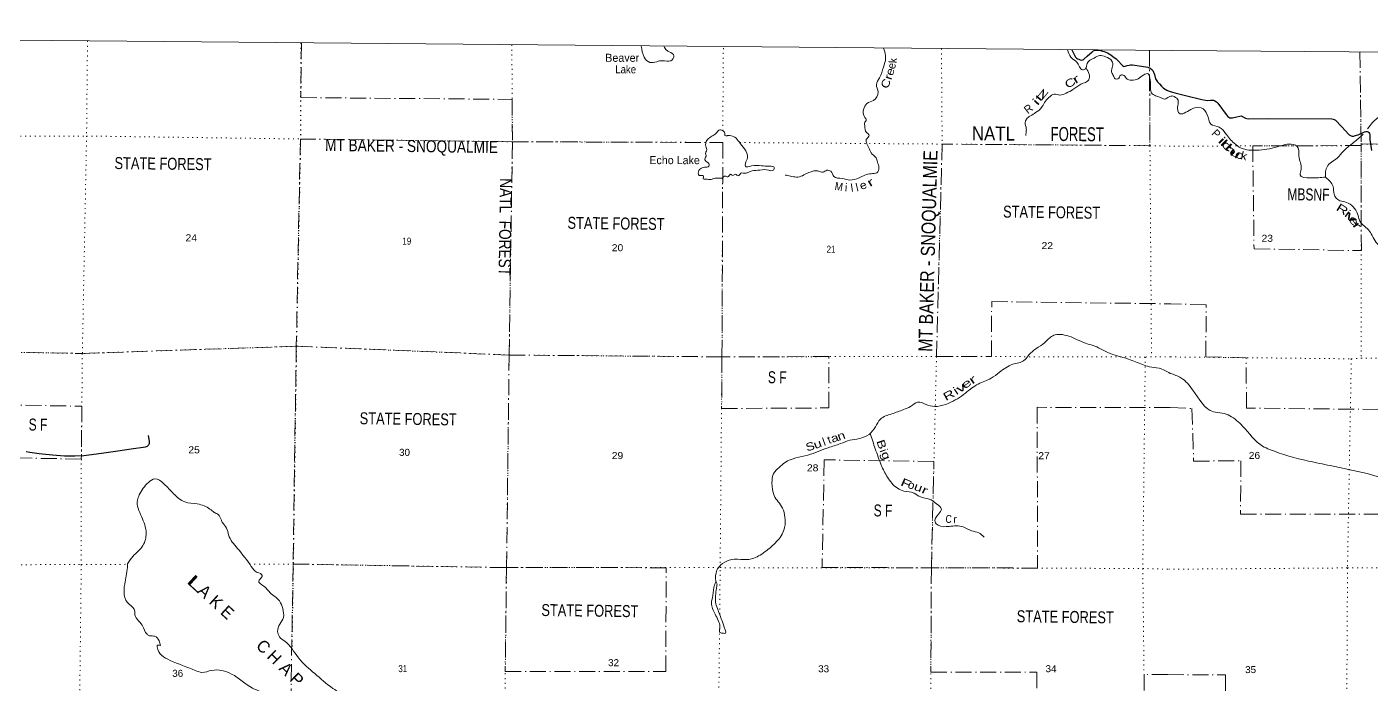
# Model space of a CAD drawing. Header units: feet. Extents: x -248627 to 3, y 0 to 184934.
# Drawn here: x -213602 to -180004, y 168506 to 184934 of the extents above; entities that cross this region are included whole.
import ezdxf
from ezdxf.enums import TextEntityAlignment as Align

# ---------------------------------------------------------------- set-up
doc = ezdxf.new("R2010")
doc.units = ezdxf.units.FT
doc.header["$LTSCALE"] = 80
doc.linetypes.add('DOT_DASHED', pattern=[7.7, 5, -1.2, 0.3, -1.2])
doc.linetypes.add('DOTTED', pattern=[1.5, 0.3, -1.2])
for name, color, linetype, lineweight in [('29', 7, 'Continuous', 25), ('39', 7, 'Continuous', 13), ('4', 7, 'Continuous', 13), ('41', 7, 'Continuous', 13), ('44', 7, 'DOT_DASHED', 13), ('6', 7, 'DOTTED', 25), ('7', 7, 'DOTTED', 13)]:
    doc.layers.add(name, color=color, linetype=linetype, lineweight=lineweight)

msp = doc.modelspace()

# ---------------------------------------------------------------- linework, layer by layer
at = {"layer": '29'}
for points in [[(-187484.14, 184361.34), (-187474.2, 184341.03), (-187388.6, 184177.95), (-187367.37, 184156.17), (-187340.6, 184135.58), (-187313.01, 184124.05), (-187278.83, 184110.87), (-187241.77, 184104.69), (-187206.42, 184109.93), (-187180, 184127.34), (-187103.82, 184202.86), (-186972.66, 184313.41), (-186959.46, 184323.59), (-186943.22, 184333.24), (-186925.23, 184340.02), (-186896.94, 184349.6), (-186869.1, 184355.88), (-186825.76, 184355.99), (-186794.27, 184352.79), (-186766.16, 184347.65), (-186714.24, 184330.74), (-186673.5, 184316.76), (-186593.2, 184281.76), (-186512.4, 184236.11), (-186459.37, 184197.35), (-186379.08, 184133.52), (-186317.88, 184075.02), (-186242.83, 183992.88), (-186234.95, 183983.22), (-186214.36, 183964.69), (-186195.83, 183952.33), (-186183.21, 183947.35), (-186154.65, 183948.21), (-186103.18, 183966.74), (-186049.65, 183981.16), (-186019.22, 183982.61), (-185965.23, 183983.22), (-185739.47, 183955.13), (-185586.39, 183925.57), (-185524.62, 183902.92), (-185481.38, 183872.04), (-185459.29, 183844.9), (-185418.82, 183747.26), (-185388.73, 183637.32), (-185377.1, 183609.23), (-185345.49, 183559.08), (-185296.08, 183507.61), (-185240.49, 183452.01), (-185189.02, 183404.66), (-185153.66, 183378.98), (-185106.66, 183355.24), (-185049.73, 183330.6), (-184965.07, 183299.14)], [(-184965.07, 183299.14), (-184909.58, 183283.17), (-184641.37, 183222.48), (-184237.78, 183120.26), (-184143.31, 183100.15), (-184101.06, 183095.56), (-184016.6, 183106.18), (-183977.83, 183105.41), (-183942.19, 183098.14), (-183905.64, 183081.89), (-183867.77, 183057.91), (-183835.59, 183025.73), (-183627.4, 182745.85), (-183586.2, 182697.91), (-183558.12, 182673.96), (-183535.92, 182663.72), (-183511.96, 182661.01), (-183467.54, 182663.72), (-183360.19, 182686.48), (-183286.53, 182703.94), (-183244.84, 182706.57), (-183216.14, 182697.91), (-183143.73, 182651.65), (-183110.84, 182643.58), (-183079.37, 182639.58), (-182574.2, 182645.87), (-180982.77, 182634.93), (-180951.51, 182629.53), (-180923.35, 182617.46), (-180896.65, 182601.06), (-180742.14, 182446.89), (-180548.27, 182239.52), (-180535.18, 182225.28), (-180505.01, 182209.19), (-180474.33, 182201.85), (-180440.65, 182203.15), (-180418.53, 182209.19), (-180368.25, 182223.27), (-180326.41, 182237.48), (-180171.77, 182309.32), (-180132.94, 182319.81), (-180099.02, 182316.06), (-180074.61, 182307.74), (-180058.52, 182293.66), (-180045.39, 182270.69), (-180038.41, 182235.33), (-180034.03, 182121.15), (-179992.67, 181847.96)], [(-213618.55, 174319.4), (-213531.6, 174305.25), (-213293.03, 174272.89), (-212959.42, 174234.48), (-212660.18, 174216.28), (-212407.44, 174216.28), (-212176.95, 174224.37), (-211986.89, 174244.59), (-211679.57, 174285.03), (-211325.73, 174335.58), (-210996.16, 174384.1), (-210634.25, 174438.69), (-210609.98, 174446.78), (-210589.77, 174456.89), (-210569.55, 174473.06), (-210559.44, 174487.22), (-210547.31, 174505.41), (-210539.22, 174525.63), (-210535.18, 174560.01), (-210537.2, 174580.22), (-210560.7, 174723.63)]]:
    msp.add_lwpolyline(points, dxfattribs=at)
at = {"layer": '39'}
for points in [[(-198246.19, 184453.97), (-198170.96, 184175.32), (-198035.5, 184046.58), (-197857.82, 184064.52), (-197720.38, 184089.01), (-197504.63, 184088.32), (-197428.42, 184212.4), (-197546.11, 184312.68), (-197614.16, 184351.85), (-197684.28, 184449.05)], [(-192189.12, 184401.3), (-192137.94, 184152.13), (-192195.23, 183931.02), (-192291.47, 183659.99), (-192368.27, 183489.54), (-192326.25, 183307.52), (-192443.89, 183097.25), (-192604.2, 183018.6), (-192688.83, 182866.4), (-192676.82, 182702.91), (-192623.81, 182591.33), (-192658.62, 182549.42), (-192661.68, 182468.79), (-192611.56, 182288.69), (-192551.8, 182231.48), (-192621.86, 182115.39), (-192618.76, 182042.76), (-192557.91, 181912.93), (-192503.04, 181789.23), (-192377.68, 181658.6), (-192342.71, 181555.32), (-192304.18, 181415.69), (-192358.23, 181289.32), (-192501.71, 181264.9), (-192803.49, 181161.81), (-193032.1, 181104.18), (-193221.15, 181142.85), (-193430.23, 181191.85), (-193511.21, 181323.94), (-193605.66, 181349.32), (-193703.06, 181302.15), (-193835.74, 181334.06), (-194025.7, 181302.16), (-194147.34, 181251.25), (-194293.36, 181186.53), (-194444.57, 181188.43), (-194579.26, 181220.37), (-194651.77, 181227.33)], [(-187593.83, 184362.23), (-187505.74, 184178.76), (-187499.79, 184170.61), (-187360.11, 184055.94), (-187289.11, 183932.03), (-187219.43, 183862.6), (-187142.5, 183885.83), (-187104.5, 184018.45), (-186929.32, 184155.4), (-186785.37, 184216.11), (-186640.55, 184188.08), (-186480.63, 184079.19), (-186466.1, 183953.98), (-186494.15, 183811.16), (-186446.9, 183721.83), (-186403.66, 183634.58), (-186335.11, 183633.72), (-186259.3, 183727.55), (-186178.73, 183720.49), (-186103.28, 183628.8), (-185998.78, 183601.27), (-185822.88, 183637.38), (-185684.46, 183738.49), (-185579.31, 183761.37), (-185536.22, 183662.02), (-185514.7, 183454.04), (-185496.69, 183286.44), (-185390.79, 183210.5), (-185278.35, 183172.79), (-185165.96, 183131.05), (-185052.38, 183182.06), (-184965.86, 183209.66)], [(-180090.2, 182388.63), (-179965.55, 182541.32), (-179562.01, 182796.93), (-179249.57, 182798.45), (-178935.16, 182773.74), (-178721.45, 182797.61), (-178440.95, 182998.94), (-178146.18, 183301.13), (-177776.82, 183615.3), (-177621.11, 183927.8), (-177493.75, 184167.7), (-177382.75, 184284.33)], [(-187129.87, 183903.34), (-187051.47, 183751.6), (-187061.29, 183614.59), (-187258.36, 183500.1), (-187455.64, 183369.48), (-187624.2, 183276.81), (-187780.07, 183230.37), (-187922.9, 183256.36), (-188061.17, 183167.34), (-188165.57, 183045.64), (-188245.89, 182915.57), (-188388.65, 182790.31), (-188518.77, 182707.25), (-188618.63, 182625.82), (-188647.84, 182549.56), (-188621.68, 182387.9), (-188627.01, 182287.14), (-188631.87, 182222.67)], [(-184965.86, 183209.66), (-184840.63, 183126.09), (-184837.02, 182855.71), (-184802.88, 182776.97), (-184510.45, 182871.34), (-184250.36, 182913.3), (-184097.44, 182739.53), (-184013.15, 182505.35), (-183797.6, 182424.3), (-183642.63, 182272.73), (-183429.34, 182028.25), (-183250.14, 181904.89), (-182865.22, 181851.82), (-182355.12, 181933.74), (-181949.87, 181995.65), (-181849.16, 181947.06), (-181811.23, 181708.91), (-181753.3, 181373.89), (-181779.72, 181238.74), (-181525.87, 181157.63), (-181146.88, 181179.23)], [(-196089.6, 182218.99), (-195909.93, 182178.79), (-195794.62, 182050.3), (-195667.69, 181885.37), (-195589.89, 181662.57), (-195642.16, 181518.03), (-195643.01, 181451.49), (-195493.71, 181457.69), (-195241.59, 181462.59), (-195030.02, 181449.86), (-194921.51, 181420.27), (-194934.34, 181363.96), (-195115.87, 181360.19), (-195331.75, 181350.8), (-195523.68, 181322.95), (-195598.79, 181283.56), (-195695.62, 181280.74), (-195760.24, 181273.49), (-195823.54, 181211.77), (-195891.63, 181248.92), (-195954.52, 181219.46), (-196016.66, 181248.47), (-196082.03, 181182.74), (-196148.28, 181205.75), (-196225.59, 181152.28), (-196276.02, 181150.89), (-196364.7, 181154.02), (-196437.44, 181142.83), (-196516.43, 181115.59), (-196631.23, 181127.11), (-196695.64, 181135.99), (-196690.65, 181210.54), (-196724.82, 181219.03), (-196797.37, 181221.96), (-196820.82, 181280.73), (-196764.98, 181388.93), (-196667.71, 181426.02), (-196556.51, 181448.83), (-196547.83, 181497.12), (-196613.51, 181564.49), (-196657.03, 181629.56), (-196638.27, 181677.73), (-196623.61, 181719.89), (-196643.12, 181770.55), (-196616.14, 181830.71), (-196632.7, 181953.93), (-196635.83, 182024.55), (-196592.29, 182116.77), (-196480.29, 182202.08), (-196376.51, 182275.39), (-196306.95, 182353.16), (-196216.35, 182341.94), (-196168.43, 182305.04), (-196156.93, 182258.52), (-196153.39, 182220.16), (-196109.16, 182209.52), (-196088.87, 182219.35)], [(-181146.88, 181179.23), (-181106.16, 181439.45), (-180853.86, 181652.92), (-180696.36, 181830.23), (-180472.32, 182017.52), (-180234.14, 182220.93), (-180204.41, 182248.63)], [(-181146.88, 181179.23), (-180953.75, 180940.84), (-180929.86, 180753.15), (-180787.28, 180589.97), (-180619.76, 180546.86), (-180344.06, 180257.89), (-180293.91, 180104.47), (-180235.61, 180009.54), (-180100.74, 179894.32), (-179998.15, 179758.98), (-179778.91, 179457.99), (-179422.1, 179477.61), (-179155.84, 179592.19), (-178988.38, 179696.85), (-178663.6, 179853.71), (-178377.45, 179804.84), (-177881.92, 179592.19), (-177466.85, 179482.58), (-177162.68, 179357), (-176989.52, 179237.69), (-176731.53, 179221.14), (-176283.9, 179313.24), (-176144.98, 179206.09), (-175901.17, 179151.22), (-175659.27, 179162.95), (-175391.06, 179237.18), (-175042.12, 179375.84), (-174788.96, 179456.32)], [(-185023.2, 176273.35), (-185304.84, 176403.45), (-185544.32, 176440.73), (-185889.57, 176564.04), (-186252.99, 176685.56), (-186546.19, 176779.98), (-186814.67, 176914.42), (-187192.05, 177048.22), (-187611.3, 177218.83), (-187826.72, 177245.73), (-187962.22, 177215.16), (-188164.17, 177034.19), (-188379.78, 176889.68), (-188577.7, 176708.65), (-188679.96, 176597), (-188957.47, 176499.65), (-189294.77, 176300.21), (-189500.34, 176151.54), (-189824.85, 176006.38), (-190144.34, 175780.49), (-190560.99, 175525.58), (-190852.36, 175448.57), (-191083.88, 175477.68), (-191340.96, 175557.54), (-191513.76, 175448.79), (-191692.27, 175366.33), (-191986.01, 175261.12), (-192268.02, 175127.53), (-192393.47, 174937.52), (-192553.19, 174747.95), (-192794.48, 174644.1), (-193035, 174600.73), (-193265.96, 174516.91), (-193575.8, 174413.92), (-194082.25, 174232.72), (-194651.28, 174046.26), (-194798.08, 173921.06), (-194937.12, 173771.56), (-194978.46, 173536.14), (-194926.07, 173218.88), (-194716.32, 172907.71), (-194654.68, 172683.1), (-194662.11, 172419.02), (-194831.53, 172102.52), (-195107.02, 171847.85), (-195273.88, 171730.96), (-195597.97, 171618.07), (-195924.53, 171626.19), (-196159.37, 171554.52), (-196336.9, 171391.39), (-196383.09, 171248.79), (-196387.7, 171130.6), (-196383.48, 171061.25)], [(-185023.2, 176273.35), (-184756.85, 176160.89), (-184457, 175851.71), (-183941.82, 175314.19), (-183726.2, 175279.55), (-183534.81, 175212.66), (-183214.72, 174953.89), (-182715.61, 174454.73), (-182540.37, 174371.73), (-181569.26, 174081.67), (-181025.19, 173967.81), (-180102.32, 173766.6), (-179481.87, 173515.43), (-179254.39, 173329.44), (-178925.98, 173236.11), (-178415.75, 173396.72), (-178167.77, 173428.61), (-177952.19, 173365.72), (-177549.04, 173369.11), (-177037.06, 173362.25), (-176494.86, 173347.27), (-176279.01, 173455.88), (-175881.66, 173616.67), (-175537.13, 173515.24), (-175227.19, 173214.11), (-174967.22, 173175.37), (-174616.15, 173388.69), (-174291.26, 173620.21), (-174081.38, 173773.22), (-173950.33, 173791.17), (-173807.25, 173772.79)], [(-192525.79, 174769.54), (-192396.51, 174387.03), (-192246.44, 173981.84), (-192093.04, 173679.44), (-191838.53, 173399.98), (-191682.12, 173331.47), (-191426.69, 173279.87), (-191266.59, 173185.1), (-191051.51, 173131.99), (-190855.5, 173006.52), (-190744.18, 172882.12), (-190816.38, 172755.98), (-190901.6, 172557.4), (-190827.99, 172479.85), (-190552.14, 172448.16), (-190197.4, 172435.65), (-189992.97, 172338.3), (-189810.12, 172287.61), (-189674.37, 172181.05)], [(-211084.26, 171512.02), (-210952.44, 171699.63), (-210702.95, 171970.76), (-210620.38, 172276.24), (-210738.03, 172693.13), (-210839.57, 173107.81), (-210793.56, 173236.29), (-210563.74, 173545.98), (-210409.32, 173636.81), (-210178.99, 173514.94), (-209934.18, 173263.83), (-209656.5, 173060.71), (-209342.6, 173008.38), (-209025.63, 172881.39), (-208921.83, 172799.43), (-208817.71, 172741.66), (-208748.65, 172623.83), (-208717.3, 172552.86), (-208610.29, 172406.32), (-208560.07, 172234.28), (-208338.54, 171898.77), (-207993.5, 171444.75), (-207846.15, 171299.72), (-207720.09, 171223.53), (-207743.04, 171163.32), (-207808.52, 171089.52), (-207681.17, 170956.85), (-207519.98, 170789.47), (-207290.72, 170584.94), (-207208.47, 170394.35), (-207191.14, 170174.32), (-207282.07, 170002.04), (-207334.76, 169825.24), (-207288.13, 169687.53), (-207158.4, 169583.05), (-206816.94, 169165.37), (-206406.63, 168769.01), (-205953.63, 168400.35), (-205588.34, 168266.71), (-205515.37, 168296.04), (-205454.63, 168315.45), (-205455.77, 168226.73), (-205465.13, 168126.02), (-205301.21, 167857.78), (-205011.12, 167521.4), (-204870.05, 167358.31), (-204743.76, 167300.26), (-204789.28, 167210.08), (-204758.83, 167068.54), (-204722.99, 166719.22), (-204760.51, 166467.62), (-204748.6, 166138.77), (-204771.44, 165616.76), (-204720.22, 165366.06), (-204566.58, 165081.81), (-204442.72, 164834.24), (-204367.92, 164692.14), (-204385.04, 164615.72), (-204537.06, 164397.82), (-204694.22, 164250.56), (-204751.03, 164223.04), (-204821.44, 164236.03), (-204856.44, 164180), (-204848.92, 164137.56), (-204898.19, 164069.61), (-204946.81, 164052.07), (-205001.97, 164153.59), (-205065.71, 164372.18), (-205183.88, 164591.46), (-205459.23, 164818.75), (-205644.33, 165008.61), (-205690.14, 165366.12), (-205768.86, 165988.21), (-205869.86, 166287.94), (-205991.91, 166676.65), (-206108.89, 166988.67), (-206312.95, 167271.53), (-206438.64, 167533.25), (-206715.41, 167964.23), (-207070.49, 168107.83), (-207560.56, 168259.17), (-207961.98, 168405.36), (-208485.76, 168758.78), (-208980.65, 168849.68), (-209227.29, 168800.34), (-209394.04, 168848.81), (-210021.99, 169098.67), (-210236.11, 169226.38), (-210344.33, 169435.45), (-210341.79, 169475.75), (-210265.23, 169470.76)], [(-210265.23, 169470.76), (-210297.98, 169590.14), (-210409.46, 169702.45), (-210534.3, 169716.12), (-210598.38, 169751.2), (-210720.51, 169976.58), (-210908.16, 170281.42), (-210903.48, 170331.77), (-211046.46, 170502.96), (-211166.57, 170728.3), (-211156.95, 171006.47), (-211091.13, 171421.06), (-211084.49, 171508.98), (-211084.26, 171512.02)], [(-196383.48, 171061.25), (-196416.7, 170987.05), (-196456.41, 170721.36), (-196491.11, 170532.24), (-196399.9, 170254.82), (-196280.95, 169938.75), (-196288.06, 169856.16), (-196288.74, 169803.73), (-196214.45, 169778.6), (-196139.8, 169781.7), (-196150.83, 169864.52), (-196226.61, 170087.29), (-196341.6, 170397.27), (-196389.96, 170557.19), (-196385.35, 170758.79), (-196356.61, 170956.05), (-196361.57, 171040.81), (-196383.48, 171061.25)]]:
    msp.add_spline(points, degree=3, dxfattribs=at)
at = {"layer": '4'}
msp.add_lwpolyline([(-246606.45, 184933.97), (-215781.67, 184615.95), (-184956.48, 184340.33), (-154130.93, 184107.12), (-123305.1, 183916.31), (-92479.02, 183767.9), (-61652.78, 183661.9), (-30826.42, 183598.29), (0, 183577.08), (0, -0.01), (-31078.93, 21.37), (-62157.81, 85.49), (-93236.57, 192.37), (-124315.16, 342), (-155393.5, 534.37), (-186471.55, 769.49), (-217549.26, 1047.36), (-248626.55, 1367.98)], close=True, dxfattribs=at)
msp.add_lwpolyline([(-246606.45, 184933.97), (-215781.67, 184615.95), (-184956.48, 184340.33), (-154130.93, 184107.12), (-123305.1, 183916.31), (-92479.02, 183767.9), (-61652.78, 183661.9), (-30826.42, 183598.29), (0, 183577.08), (0, -0.01), (-31078.93, 21.37), (-62157.81, 85.49), (-93236.57, 192.37), (-124315.16, 342), (-155393.5, 534.37), (-186471.55, 769.49), (-217549.26, 1047.36), (-248626.55, 1367.98)], close=True, dxfattribs=at)
at = {"layer": '44'}
for p, q in [((-206868.12, 176952.05), (-206948.15, 171508.27)), ((-201613.7, 171417.2), (-201547.43, 176732.09)), ((-201547.43, 176732.09), (-196228.54, 176685.58))]:
    msp.add_line(p, q, dxfattribs=at)
for points in [[(-206737.64, 184530.69), (-206757.51, 183166.68), (-201472.21, 183121.43), (-201467.13, 182063.01)], [(-185544.14, 184345.2), (-185531.83, 181964), (-190725.76, 182004.91), (-190866.56, 176697.01), (-189490.08, 176695.76), (-189487.48, 178069.51), (-185008.72, 178011.1)], [(-180284.29, 184310.01), (-180252.84, 181968.42), (-182962.66, 181958.49), (-182929.91, 179388.42), (-180247.37, 179340.68), (-180252.75, 182006.74), (-174927.83, 181965.79), (-174915.98, 184273.41)], [(-201468.84, 182062.95), (-206765.27, 182131.36), (-206868.12, 176952.05), (-201547.43, 176732.09), (-201467.21, 182062.92), (-196207.16, 182042.75), (-196228.54, 176685.58), (-196236.85, 175394.38), (-193555.03, 175409.03), (-193557.95, 176692.93), (-196228.54, 176685.58)], [(-169789.66, 176781.2), (-174950.86, 176819.27), (-175114.98, 174074.9), (-179176.27, 174072.98), (-179195.19, 175365.71), (-183117.31, 175403.85), (-183128.25, 176662.27), (-184131.93, 176684.46), (-184128.65, 177985.21), (-185008.72, 178011.1)], [(-215914.59, 170811.51), (-214901.93, 170817.59), (-214880.08, 174175.41), (-214876.04, 174615.4), (-214216.11, 174604.73), (-214212.07, 175044.7), (-214872, 175055.38), (-214867.96, 175495.37), (-214855.84, 176814.9), (-212216.14, 176771.05), (-206868.12, 176952.05)], [(-215877.96, 175511.7), (-214867.96, 175495.37), (-212228.24, 175452.69), (-212241.27, 174132.74), (-214880.08, 174175.41), (-215882.04, 174191.61)], [(-185030.09, 175421.56), (-188351.58, 175424.43), (-188339.38, 171406.82), (-190994.92, 171415.17)], [(-185030.09, 175421.56), (-184481.85, 175392.47), (-184440.82, 174079.53), (-183257.68, 174089.26), (-183267.09, 172752.22), (-175184.83, 172748.07), (-175254.69, 171421.24), (-170117.13, 171412.93), (-170142.73, 170049.71), (-171448.81, 170044.27), (-171469.5, 167430.69), (-173007.39, 167411.6), (-173005.23, 166093.93), (-170390.55, 166083.4), (-170392.57, 166083.41), (-170395.93, 163580.88)], [(-190994.92, 171415.17), (-191006.29, 168804.09), (-188356.41, 168801.25), (-188360.65, 166136.29), (-191022.4, 166138.11), (-191683.88, 166132.29), (-196925.07, 166105.23), (-202099.19, 166110.82), (-202415.85, 166115.06), (-207035.21, 166145.25), (-206948.15, 171508.27), (-201613.7, 171417.2)], [(-185085.2, 168743.13), (-185678.94, 168748.92), (-185648.56, 166131.25), (-185106.8, 166125.78)], [(-185085.2, 168743.13), (-183645.56, 168738.67), (-183615.41, 166123.75), (-185106.8, 166125.78)]]:
    msp.add_lwpolyline(points, dxfattribs=at)
for points in [[(-190994.92, 171415.17), (-190931.31, 174074.64), (-193670.89, 174111.72), (-193725.41, 171419.56)], [(-201613.7, 171417.2), (-201646.82, 168823.87), (-197631.15, 168824.34), (-197624.3, 171416.68)]]:
    msp.add_lwpolyline(points, close=True, dxfattribs=at)
at = {"layer": '6'}
msp.add_lwpolyline([(-206753.2, 184530.83), (-206765.27, 182131.36), (-206868.12, 176952.05), (-206948.15, 171508.27), (-206982.91, 169366.95)], dxfattribs=at)
at = {"layer": '7'}
for p, q in [((-196208.34, 182338.96), (-196194.04, 184435.91)), ((-183833.2, 181955.85), (-184976.18, 181952.58)), ((-174927.83, 181965.79), (-180252.75, 182006.74)), ((-196324.13, 166502.51), (-196288.73, 169976.78))]:
    msp.add_line(p, q, dxfattribs=at)
for points in [[(-212086.73, 184580.67), (-212110, 182206.43), (-212216.14, 176771.05), (-212241.37, 174022.76), (-212243.57, 171498.02), (-212304.13, 166156.85)], [(-201480.26, 184482.81), (-201466.05, 182137.25), (-201547.43, 176732.09), (-201613.7, 171417.2), (-201669.67, 166788.17)], [(-190742.76, 184388.85), (-190725.76, 182004.91), (-190866.56, 176697.01), (-190994.92, 171415.17), (-191020.24, 166553.47)], [(-185544.14, 184345.2), (-185531.83, 181964), (-185492.77, 176686.11)], [(-180284.29, 184310.01), (-180252.75, 182006.74), (-180252.99, 176650.12)], [(-215805.02, 182190.91), (-212110, 182206.43), (-206765.27, 182131.36), (-201468.84, 182062.95), (-196633.35, 182046.82)], [(-195785.33, 182042.28), (-190725.76, 182004.91), (-185531.83, 181964), (-184976.18, 181952.58)], [(-180252.84, 181968.42), (-180252.16, 181966.1), (-183435.77, 181956.99)], [(-196285.93, 170251.44), (-196274.06, 171416.82), (-196228.54, 176685.58), (-196213.58, 181154.3)], [(-185019.66, 176685.06), (-185492.77, 176686.11), (-185648.09, 176682.01), (-190866.56, 176697.01), (-196228.54, 176685.58), (-201547.43, 176732.09), (-206868.12, 176952.05), (-212216.14, 176771.05), (-215856.62, 176831.53)], [(-185648.09, 176682.01), (-185709.98, 171395.3), (-185648.56, 166131.25)], [(-185019.66, 176685.06), (-180498.93, 176636.38), (-180252.99, 176650.12), (-174955.19, 176727.92)], [(-180498.93, 176636.38), (-180593.82, 171410.72), (-180622.3, 166122.4)], [(-215908.17, 171477.96), (-212243.57, 171498.02), (-211093.14, 171500.25)], [(-208037.18, 171506.16), (-206948.15, 171508.27), (-201613.7, 171417.2), (-196274.06, 171416.82), (-190994.92, 171415.17), (-185709.98, 171395.3), (-185063.46, 171377.8)], [(-185063.46, 171377.8), (-180593.82, 171410.72), (-175254.69, 171421.24), (-170117.13, 171412.93), (-164411.05, 171434.31), (-164074.54, 171429.02), (-160792.9, 171364.19)]]:
    msp.add_lwpolyline(points, dxfattribs=at)

# ---------------------------------------------------------------- texts
at = {"layer": '41'}
for s, p in [('Beaver', (-199145.73, 184061.38)), ('Echo Lake', (-198045.01, 181502.6))]:
    msp.add_text(s, height=200, dxfattribs=at).set_placement(p)
for s, height, rotation, width, p in [('k', 200, 86.607, 0.95, (-191856.94, 184086.73)), ('e', 200, 69.468, 1.2, (-191935.17, 183779.13)), ('C', 200, 65.865, 1.2, (-192044.59, 183477.39)), ('r', 200, 70.864, 1.3, (-191978.66, 183648.49)), ('C', 200, 30.408, 1.35, (-187478.11, 183449.05)), ('r', 200, 33.684, 1.8, (-187325.88, 183547.34)), ('i', 200, 47.656, 1.8, (-188306.55, 182991.21)), ('t', 200, 51.365, 1.75, (-188227.93, 183098.22)), ('z', 200, 51.125, 2.15, (-188139.21, 183207.02)), ('i', 200, 314.453, 1.9, (-183807.28, 182028.12)), ('l', 200, 313.89, 1.8, (-183751.67, 181968.98)), ('c', 200, 314.89, 2.3, (-183673.46, 181893.54)), ('h', 200, 314.313, 2.1, (-183578.7, 181790.94)), ('u', 200, 323.602, 1.85, (-183462.28, 181706.28)), ('c', 200, 333.196, 1.55, (-183335.78, 181647.49)), ('k', 200, 347.078, 1.15, (-183203.62, 181612.63)), ('r', 200, 31.707, 1.7, (-192466.36, 180967.13)), ('M', 200, 350.465, 0.9, (-193322.55, 180845.7)), ('e', 200, 19.017, 1.15, (-192668.65, 180884.42)), ('R', 200, 327.941, 1.5, (-180775.26, 180289.83)), ('i', 200, 322.683, 1.55, (-180650.72, 180189.72)), ('v', 200, 314.884, 2.2, (-180562.48, 180102.16)), ('e', 200, 304.668, 1.65, (-180513.33, 180032.51)), ('r', 200, 304.637, 1.8, (-180430.59, 179912.27)), ('e', 200, 35.55, 1.65, (-190064.67, 175938.82)), ('r', 200, 34.972, 1.85, (-189908.13, 176037.71)), ('R', 200, 29.032, 1.45, (-190509.75, 175645.52)), ('i', 200, 32.95, 1.4, (-190334.98, 175752.26)), ('v', 200, 32.95, 1.7, (-190204.62, 175832.78)), ('a', 200, 18.27, 1.25, (-193381.73, 174566.26)), ('n', 200, 19.862, 1.3, (-193215.35, 174620.25)), ('S', 200, 17.346, 1.25, (-193995.34, 174352.49)), ('u', 200, 19.826, 1.35, (-193805.32, 174414.97)), ('t', 200, 19.547, 1.05, (-193516.47, 174518.81)), ('B', 200, 288.674, 1.3, (-192332.87, 174467.25)), ('g', 200, 290.903, 1.35, (-192219.73, 174184.43)), ('F', 200, 336.21, 1.6, (-191665.92, 173432.35)), ('o', 200, 342.495, 1.1, (-191524.23, 173389.15)), ('u', 200, 340.016, 1.35, (-191352.5, 173335.29)), ('r', 200, 334.936, 1.5, (-191195.63, 173267.02)), ('C', 200, 356.898, 0.8, (-190568.12, 172534.73)), ('L', 300, 317.488, 2, (-209474.22, 170910.13))]:
    msp.add_text(s, height=height, rotation=rotation, dxfattribs=dict(at, width=width)).set_placement(p, align=Align.CENTER)
at = {"layer": '41', "width": 0.9}
msp.add_text('Lake', height=200, dxfattribs=at).set_placement((-198896.36, 183772.95))
at = {"layer": '41'}
for s, height, rotation, p in [('e', 200, 77.607, (-191892.59, 183938.21)), ('R', 200, 38.326, (-188506.8, 182807.78)), ('P', 200, 315.787, (-183945.62, 182191.21)), ('i', 200, 356.235, (-193132.27, 180823.63)), ('l', 200, 8.449, (-192965.83, 180813.06)), ('l', 200, 13.705, (-192829.23, 180827.34)), ('l', 200, 19.547, (-193646.24, 174470.78)), ('i', 200, 289.743, (-192282.08, 174311.99)), ('r', 200, 359.383, (-190406.18, 172526.59)), ('A', 300, 317.488, (-209261.06, 170714.7)), ('K', 300, 317.488, (-208971.43, 170449.2)), ('E', 300, 317.488, (-208688.77, 170190.07)), ('C', 300, 316.405, (-207791.86, 169337.6)), ('H', 300, 315.322, (-207521.96, 169073.13)), ('A', 300, 315.322, (-207229.47, 168783.89)), ('P', 300, 315.322, (-206958.48, 168515.94))]:
    msp.add_text(s, height=height, rotation=rotation, dxfattribs=at).set_placement(p, align=Align.CENTER)
at = {"layer": '44'}
for s, height, rotation, width, p in [('NATL', 350, 359.549, 0.9, (-189983.53, 182099.07)), ('MT BAKER - SNOQUALMIE', 300, 359.26, 0.85, (-206150.4, 181833.63)), ('FOREST', 350, 359.549, 0.7, (-188015.46, 182083.57)), ('MT BAKER - SNOQUALMIE', 350, 88.481, 0.85, (-190973.51, 176808.56)), ('STATE FOREST', 300, 359.26, 0.8, (-211413.63, 181381.06)), ('NATL  FOREST', 300, 269.137, 0.85, (-201776.49, 181152.55)), ('MBSNF', 300, 359.263, 0.75, (-182098.43, 180602.72)), ('STATE FOREST', 300, 359.26, 0.8, (-189204.56, 180167.34)), ('STATE FOREST', 300, 359.26, 0.8, (-200091.36, 179887.25)), ('S F', 300, 359.26, 0.75, (-195083.42, 176028.23)), ('S F', 300, 359.26, 0.75, (-213559.88, 174845.63)), ('STATE FOREST', 300, 359.26, 0.8, (-205285.92, 175001.24)), ('S F', 300, 359.26, 0.75, (-192439.48, 172698.27)), ('STATE FOREST', 300, 359.26, 0.8, (-200744.57, 170208.59)), ('STATE FOREST', 300, 359.26, 0.8, (-188862.4, 170052.99))]:
    msp.add_text(s, height=height, rotation=rotation, dxfattribs=dict(at, width=width)).set_placement(p)
at = {"layer": '7'}
for s, width, p in [('24', 1.1, (-209636.09, 179575.42)), ('19', 0.85, (-204215.77, 179492.17)), ('20', 1.1, (-198982.96, 179326.78)), ('21', 0.85, (-193612.86, 179288.59)), ('22', 1.1, (-188240.04, 179378.61)), ('23', 1.1, (-182742.63, 179562.08)), ('25', 1.1, (-209566.94, 174276.17)), ('30', 1.05, (-204299.53, 174212.01)), ('29', 1.1, (-198983.49, 174130.87)), ('27', 1.1, (-188322.39, 174128.68)), ('26', 1.1, (-183062.27, 174135.16)), ('28', 1.1, (-194104.66, 173824.97)), ('32', 1.05, (-199075.77, 168954.19)), ('36', 1.05, (-209968.86, 168688.67)), ('31', 0.85, (-204318.05, 168805.97)), ('33', 1.05, (-193823.59, 168802.18)), ('34', 1.05, (-188140.31, 168804.52)), ('35', 1.05, (-183152.45, 168781.48))]:
    msp.add_text(s, height=175, dxfattribs=dict(at, width=width)).set_placement(p)

doc.saveas('drawing.dxf')
